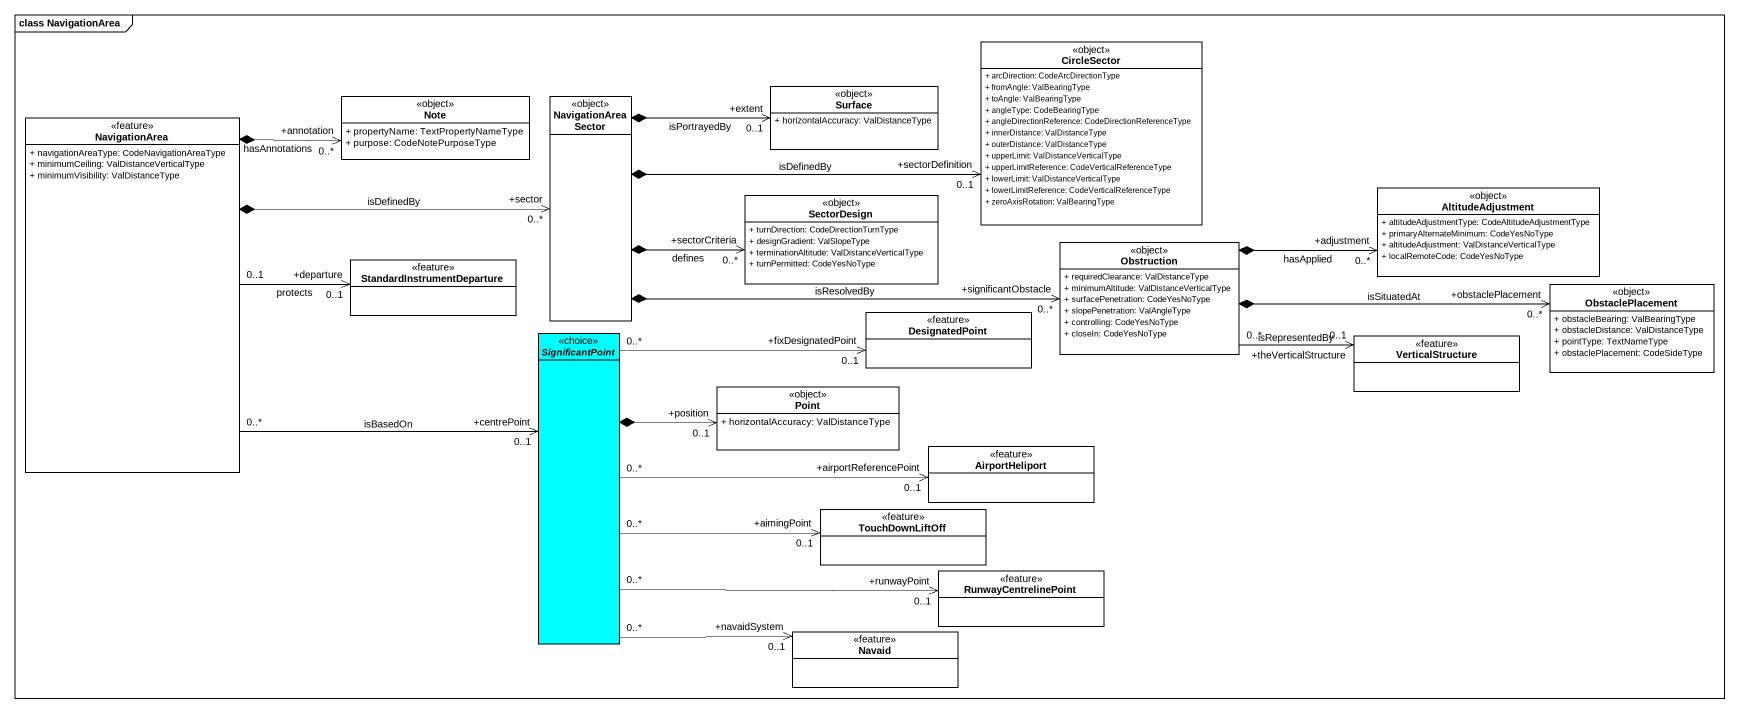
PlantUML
@startuml
mainframe class NavigationArea
hide circle
hide empty members
skinparam classAttributeIconSize 0
class CircleSector <<object>> #FFFFFF {
  + arcDirection: CodeArcDirectionType
  + fromAngle: ValBearingType
  + toAngle: ValBearingType
  + angleType: CodeBearingType
  + angleDirectionReference: CodeDirectionReferenceType
  + innerDistance: ValDistanceType
  + outerDistance: ValDistanceType
  + upperLimit: ValDistanceVerticalType
  + upperLimitReference: CodeVerticalReferenceType
  + lowerLimit: ValDistanceVerticalType
  + lowerLimitReference: CodeVerticalReferenceType
  + zeroAxisRotation: ValBearingType
}
class Surface <<object>> #FFFFFF {
  + horizontalAccuracy: ValDistanceType
}
class NavigationArea <<feature>> {
  + navigationAreaType: CodeNavigationAreaType
  + minimumCeiling: ValDistanceVerticalType
  + minimumVisibility: ValDistanceType
}
class "Note" as Note_ <<object>> #FFFFFF {
  + propertyName: TextPropertyNameType
  + purpose: CodeNotePurposeType
}
class NavigationAreaSector <<object>> #FFFFFF
class SectorDesign <<object>> #FFFFFF {
  + turnDirection: CodeDirectionTurnType
  + designGradient: ValSlopeType
  + terminationAltitude: ValDistanceVerticalType
  + turnPermitted: CodeYesNoType
}
class AltitudeAdjustment <<object>> #FFFFFF {
  + altitudeAdjustmentType: CodeAltitudeAdjustmentType
  + primaryAlternateMinimum: CodeYesNoType
  + altitudeAdjustment: ValDistanceVerticalType
  + localRemoteCode: CodeYesNoType
}
class Obstruction <<object>> #FFFFFF {
  + requiredClearance: ValDistanceType
  + minimumAltitude: ValDistanceVerticalType
  + surfacePenetration: CodeYesNoType
  + slopePenetration: ValAngleType
  + controlling: CodeYesNoType
  + closeIn: CodeYesNoType
}
class StandardInstrumentDeparture <<feature>>
class ObstaclePlacement <<object>> #FFFFFF {
  + obstacleBearing: ValBearingType
  + obstacleDistance: ValDistanceType
  + pointType: TextNameType
  + obstaclePlacement: CodeSideType
}
abstract class SignificantPoint <<choice>> #00FFFF
class DesignatedPoint <<feature>>
class VerticalStructure <<feature>>
class Point <<object>> #FFFFFF {
  + horizontalAccuracy: ValDistanceType
}
class AirportHeliport <<feature>>
class TouchDownLiftOff <<feature>>
class RunwayCentrelinePoint <<feature>>
class Navaid <<feature>>
NavigationArea *-right-> "+annotation\n0..*" Note_ : hasAnnotations
NavigationArea *-right-> "+sector\n0..*" NavigationAreaSector : isDefinedBy
NavigationArea "0..1" -right-> "+departure\n0..1" StandardInstrumentDeparture : protects
NavigationArea "0..*" -right-> "+centrePoint\n0..1" SignificantPoint : isBasedOn
NavigationAreaSector *-right-> "+sectorDefinition\n0..1" CircleSector : isDefinedBy
NavigationAreaSector *-right-> "+extent\n0..1" Surface : isPortrayedBy
NavigationAreaSector *-right-> "+sectorCriteria\n0..*" SectorDesign : defines
NavigationAreaSector *-right-> "+significantObstacle\n0..*" Obstruction : isResolvedBy
Obstruction *-right-> "+adjustment\n0..*" AltitudeAdjustment : hasApplied
Obstruction *-right-> "+obstaclePlacement\n0..*" ObstaclePlacement : isSituatedAt
Obstruction "0..*" -right-> "+theVerticalStructure\n0..1" VerticalStructure : isRepresentedBy
SignificantPoint "0..*" -right-> "+fixDesignatedPoint\n0..1" DesignatedPoint
SignificantPoint *-right-> "+position\n0..1" Point
SignificantPoint "0..*" -right-> "+airportReferencePoint\n0..1" AirportHeliport
SignificantPoint "0..*" -right-> "+aimingPoint\n0..1" TouchDownLiftOff
SignificantPoint "0..*" -right-> "+runwayPoint\n0..1" RunwayCentrelinePoint
SignificantPoint "0..*" -right-> "+navaidSystem\n0..1" Navaid
@enduml
